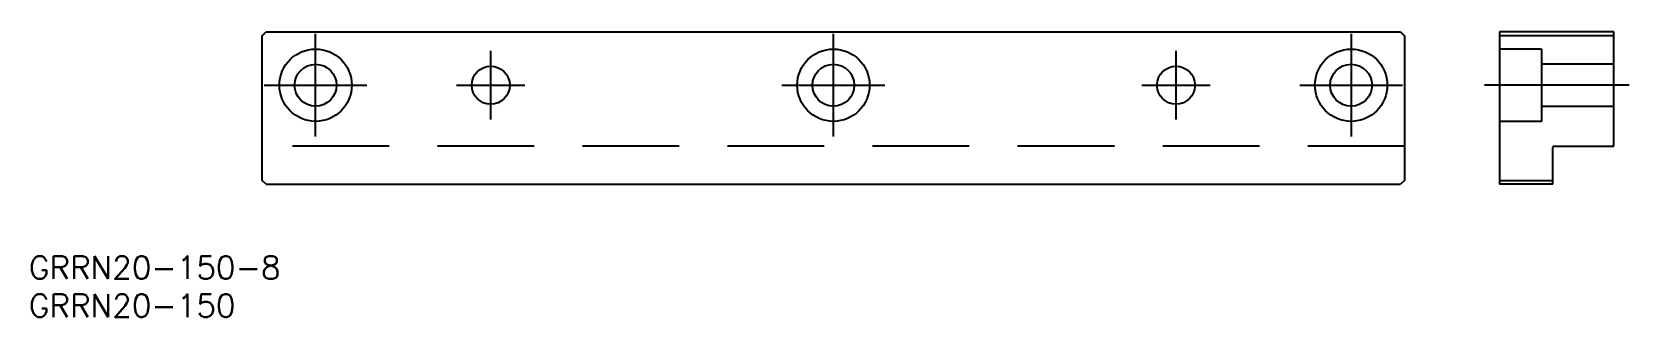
# Model space of a CAD drawing. Extents: x -105 to 104, y -17 to 20.
import ezdxf

# ---------------------------------------------------------------- set-up
doc = ezdxf.new("R2010")
doc.units = 0
doc.linetypes.add('CENTER', pattern=[50.8, 31.75, -6.35, 6.35, -6.35])
doc.linetypes.add('DASHED', pattern=[19.05, 12.7, -6.35])
doc.layers.get('0').update_dxf_attribs({"linetype": 'CONTINUOUS'})
doc.layers.add('CENTER', color=1, linetype='CENTER')
doc.styles.get("Standard").update_dxf_attribs({"font": 'txt.shx', "height": 3, "bigfont": 'bigfont.shx'})

msp = doc.modelspace()

# ---------------------------------------------------------------- linework, layer by layer
at = {"color": 7, "linetype": 'CONTINUOUS'}
for p, q in [((-75, 19.5), (-74.5, 20)), ((-75, 0.5), (-75, 19.5)), ((-74.5, 20), (74.5, 20)), ((74.5, 20), (75, 19.5)), ((75, 19.5), (75, 0.5)), ((87.5, 20), (87.5, 0)), ((102.5, 20), (87.5, 20)), ((102.5, 19.5), (87.5, 19.5)), ((102.5, 5), (102.5, 20)), ((94.5, 0), (94.5, 4.8)), ((94.7, 5), (102.5, 5)), ((-74.5, 0), (-75, 0.5)), ((-74.5, 0), (74.5, 0)), ((75, 0.5), (74.5, 0)), ((87.5, 0.5), (94.5, 0.5)), ((94.5, 0), (87.5, 0))]:
    msp.add_line(p, q, dxfattribs=at)
at = {"color": 3, "linetype": 'DASHED'}
for p, q in [((93, 17.75), (87.5, 17.75)), ((93, 17.75), (93, 8.25)), ((102.5, 15.75), (93, 15.75)), ((93, 10.25), (102.5, 10.25)), ((93, 8.25), (87.5, 8.25)), ((75, 5), (-75, 5))]:
    msp.add_line(p, q, dxfattribs=at)
at = {"color": 7, "linetype": 'CONTINUOUS'}
for centre, radius in [((-68, 13), 4.75), ((0, 13), 4.75), ((68, 13), 4.75), ((-68, 13), 2.75), ((-45, 13), 2.5), ((0, 13), 2.75), ((45, 13), 2.5), ((68, 13), 2.75)]:
    msp.add_circle(centre, radius, dxfattribs=at)
msp.add_arc((94.7, 4.8), 0.2, 90, 180, dxfattribs=at)
at = {"layer": 'CENTER', "color": 1, "linetype": 'CENTER'}
for p, q in [((-68, 6.25), (-68, 19.75)), ((0, 6.25), (0, 19.75)), ((68, 19.75), (68, 6.25)), ((-45, 8.5), (-45, 17.5)), ((45, 8.5), (45, 17.5)), ((-74.75, 13), (-61.25, 13)), ((-49.5, 13), (-40.5, 13)), ((-6.75, 13), (6.75, 13)), ((40.5, 13), (49.5, 13)), ((61.25, 13), (74.75, 13)), ((104.5, 13), (85.5, 13))]:
    msp.add_line(p, q, dxfattribs=at)

# ---------------------------------------------------------------- texts
at = {"color": 7, "linetype": 'CONTINUOUS'}
for s, p in [('GRRN20-150-8', (-105.64, -12.46)), ('GRRN20-150', (-105.64, -17.46))]:
    msp.add_text(s, height=3, dxfattribs=at).set_placement(p)

doc.saveas('drawing.dxf')
